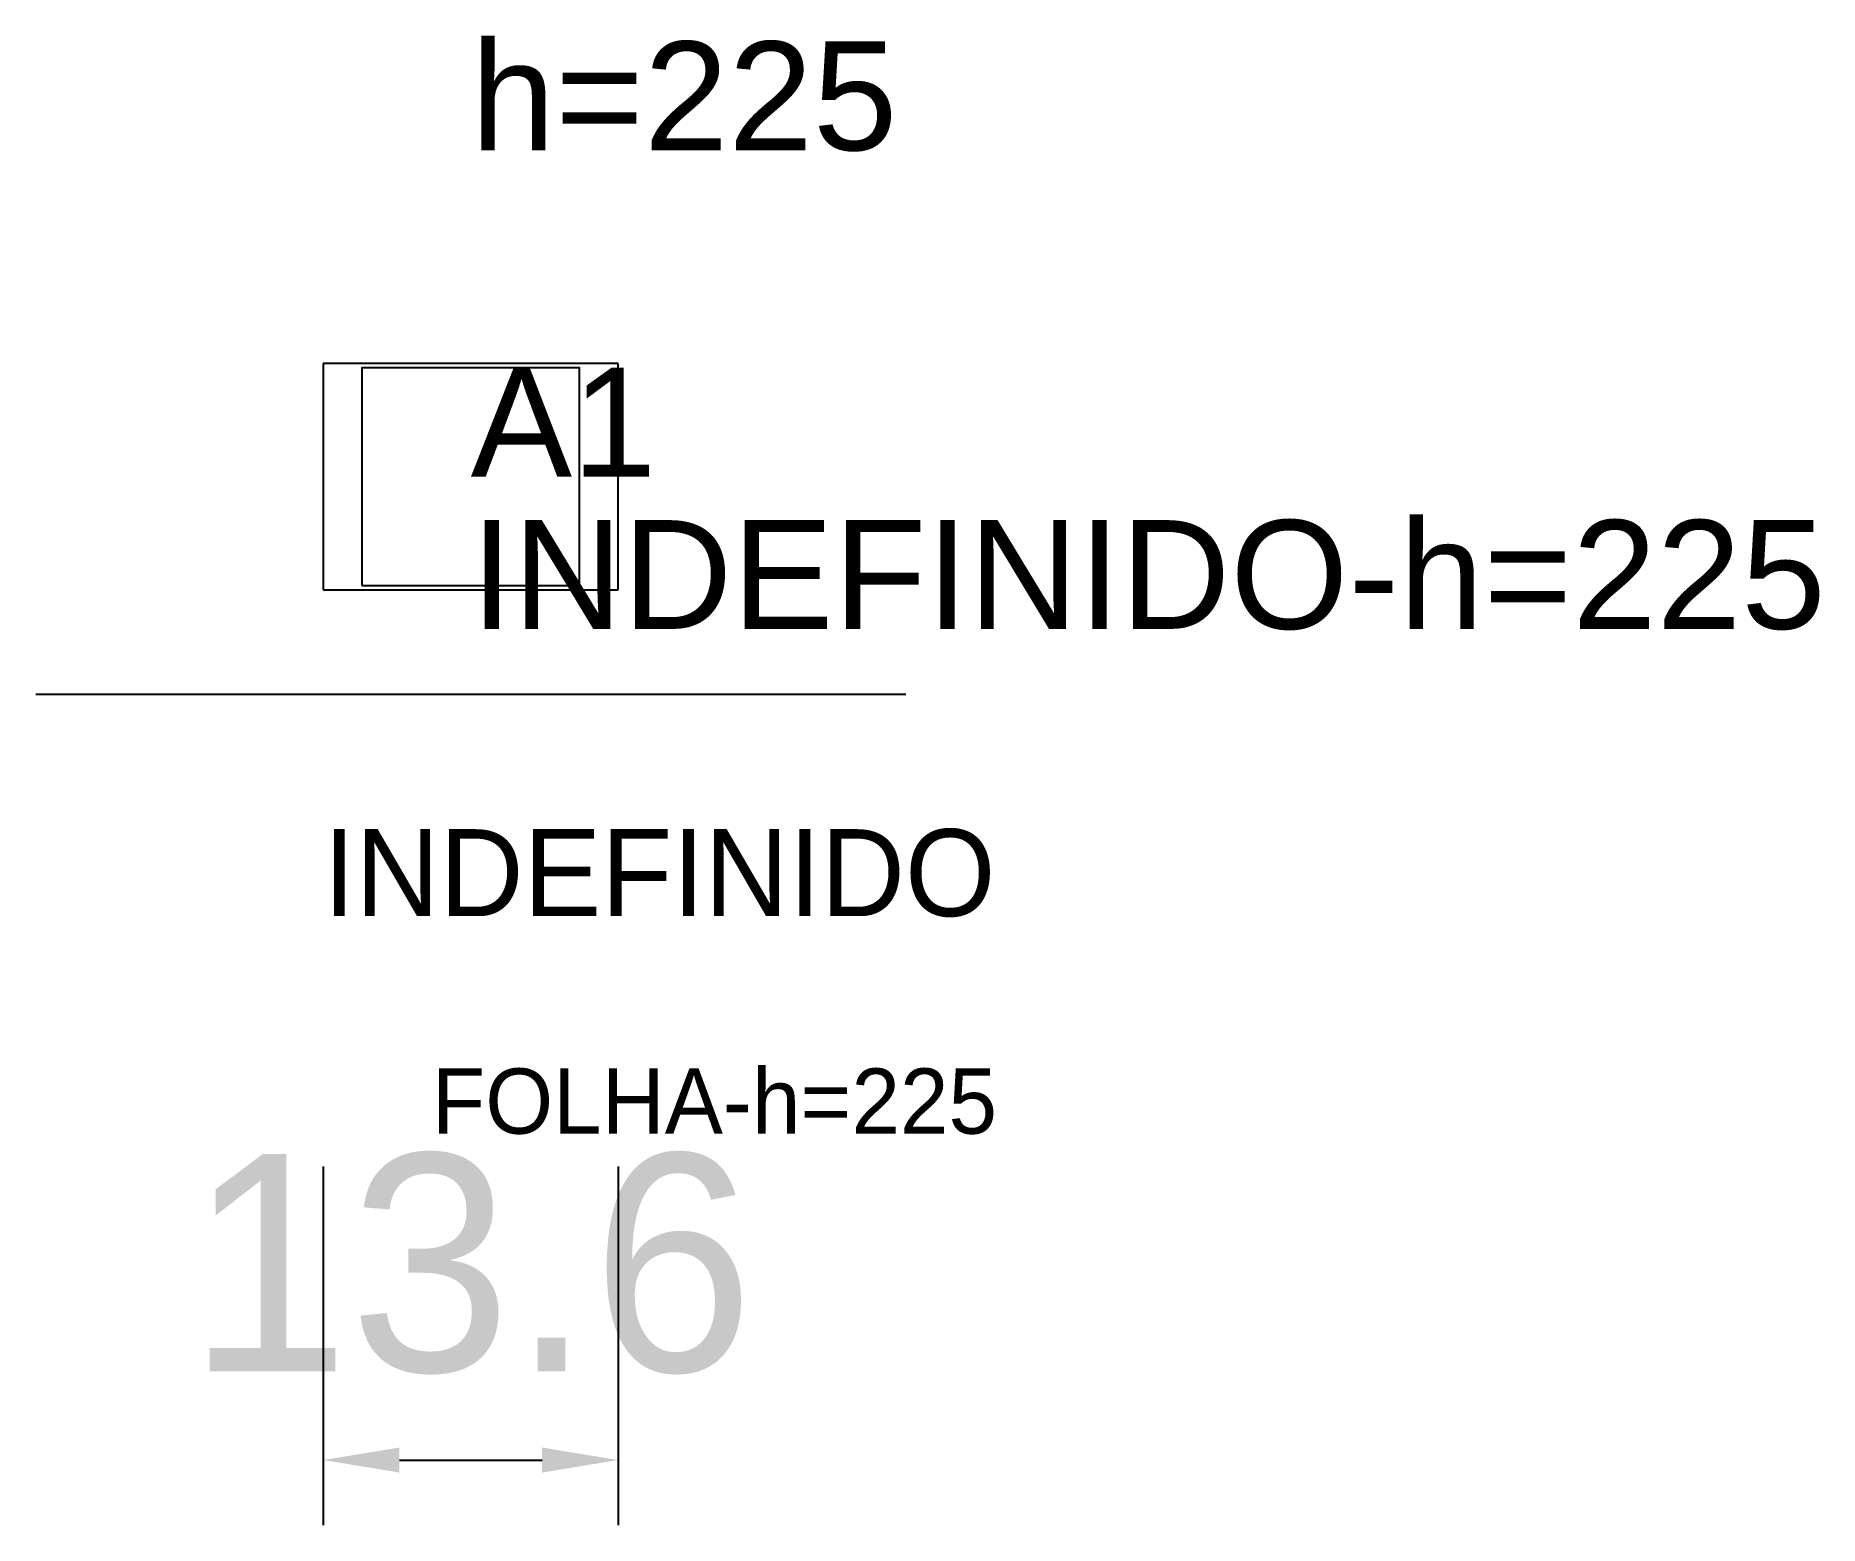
# Model space of a CAD drawing. Header units: metres. Extents: x 209 to 291, y 148.1 to 216.6.
import ezdxf

# ---------------------------------------------------------------- set-up
doc = ezdxf.new("R2010")
doc.units = ezdxf.units.M
for name, color, linetype in [('3', 3, 'CONTINUOUS'), ('AUX00', 7, 'CONTINUOUS'), ('COTA', 241, 'CONTINUOUS'), ('FOLHA', 255, 'CONTINUOUS'), ('Hachura', 251, 'CONTINUOUS'), ('NOMENCLATURA', 7, 'CONTINUOUS'), ('Nível', 160, 'CONTINUOUS'), ('Painéis', 200, 'CONTINUOUS'), ('Pilares', 5, 'CONTINUOUS'), ('SARR_2.2x7', 40, 'CONTINUOUS')]:
    doc.layers.add(name, color=color, linetype=linetype)
doc.styles.add('ARIAL', font='Arial.ttf')
doc.styles.add('STR_STANDARD', font='arial.ttf')
doc.dimstyles.new('EZ DXF', dxfattribs={"dimtxt": 10, "dimasz": 3.5, "dimexe": 3, "dimexo": 1.5, "dimgap": 1, "dimtad": 1, "dimdec": 1, "dimdsep": 46, "dimcen": 2.5, "dimazin": 3, "dimtfac": 1, "dimtmove": 0, "dimatfit": 3})

msp = doc.modelspace()

# ---------------------------------------------------------------- hatches: boundary and pattern name
at = {"layer": 'Hachura'}
h = msp.add_hatch(dxfattribs=at)
h.set_pattern_fill('ANSI31', scale=50)
h.paths.add_polyline_path([(222.2, 191.09), (235.76, 191.09), (235.76, 201.5), (222.2, 201.5)])
h = msp.add_hatch(dxfattribs=at)
h.set_pattern_fill('ANSI31', scale=50)
h.paths.add_polyline_path([(222.2, 191.09), (235.76, 191.09), (235.76, 201.5), (222.2, 201.5)])

# ---------------------------------------------------------------- linework, layer by layer
at = {"layer": 'Painéis', "color": 200}
for p, q in [((235.76, 201.5), (222.2, 201.5)), ((222.2, 201.5), (222.2, 191.09)), ((235.76, 201.5), (222.2, 201.5)), ((222.2, 201.5), (222.2, 191.09)), ((235.76, 191.09), (235.76, 201.5)), ((235.76, 191.09), (235.76, 201.5)), ((222.2, 191.09), (235.76, 191.09)), ((222.2, 191.09), (235.76, 191.09))]:
    msp.add_line(p, q, dxfattribs=at)
at = {"layer": 'Pilares'}
msp.add_lwpolyline([(223.98, 191.295), (233.98, 191.295), (233.98, 201.295), (223.98, 201.295)], close=True, dxfattribs=at)
msp.add_lwpolyline([(223.98, 191.295), (233.98, 191.295), (233.98, 201.295), (223.98, 201.295)], close=True, dxfattribs=at)
at = {"layer": 'SARR_2.2x7'}
msp.add_line((208.98, 186.295), (248.98, 186.295), dxfattribs=at)
msp.add_line((208.98, 186.295), (248.98, 186.295), dxfattribs=at)

# ---------------------------------------------------------------- texts
at = {"layer": '3', "style": 'STR_STANDARD'}
msp.add_text('A1', height=5, dxfattribs=at).set_placement((228.98, 196.295))
msp.add_text('A1', height=5, dxfattribs=at).set_placement((228.98, 196.295))
at = {"layer": 'AUX00', "style": 'STR_STANDARD'}
msp.add_text('INDEFINIDO-h=225', height=5, dxfattribs=at).set_placement((228.98, 189.295))
msp.add_text('INDEFINIDO-h=225', height=5, dxfattribs=at).set_placement((228.98, 189.295))
at = {"layer": 'FOLHA'}
msp.add_text('FOLHA-h=225', height=3, dxfattribs=at).set_placement((227.2, 166.09))
msp.add_text('FOLHA-h=225', height=3, dxfattribs=at).set_placement((227.2, 166.09))
at = {"layer": 'NOMENCLATURA', "insert": (228.98, 216.295), "char_height": 5, "attachment_point": 1, "style": 'ARIAL'}
msp.add_mtext('h=225', dxfattribs=at)
msp.add_mtext('h=225', dxfattribs=at)
at = {"layer": 'Nível'}
msp.add_text('INDEFINIDO', height=4, dxfattribs=at).set_placement((222.2, 176.09))
msp.add_text('INDEFINIDO', height=4, dxfattribs=at).set_placement((222.2, 176.09))

# ---------------------------------------------------------------- dimensions: what is measured, and where the dimension line sits
at = {"layer": 'COTA'}
msp.add_linear_dim(base=(222.2, 151.09), p1=(222.2, 166.09), p2=(235.76, 166.09), dimstyle='EZ DXF', dxfattribs=at).render()
msp.add_linear_dim(base=(222.2, 151.09), p1=(222.2, 166.09), p2=(235.76, 166.09), dimstyle='EZ DXF', dxfattribs=at).render()

doc.saveas('drawing.dxf')
